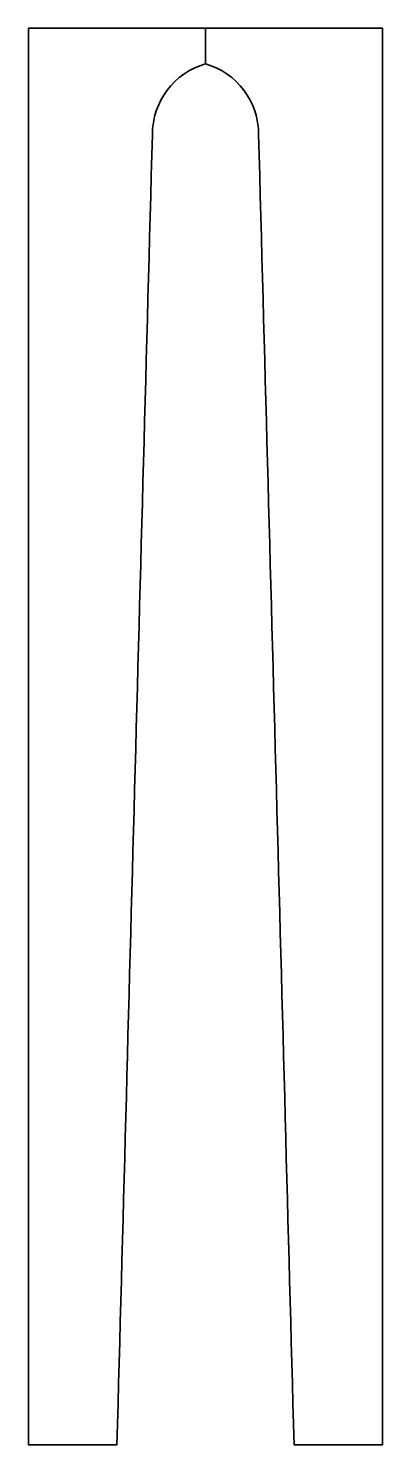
# Model space of a CAD drawing. Header units: inches. Extents: x 65 to 265, y -87 to 713.
import ezdxf

# ---------------------------------------------------------------- set-up
doc = ezdxf.new("R2010")
doc.units = ezdxf.units.IN
doc.header["$MEASUREMENT"] = 0
doc.layers.add('Default', color=7, linetype='Continuous')

msp = doc.modelspace()

# ---------------------------------------------------------------- linework, layer by layer
at = {"layer": 'Default', "color": 1, "lineweight": 35, "true_color": 0xfc0000}
for points in [[(64.85, 713.24), (98.18, 713.24), (131.51, 713.24), (164.85, 713.24), (164.85, 706.58), (164.85, 699.91), (164.85, 693.24), (147.07, 688.06), (134.85, 671.76), (134.85, 653.24), (128.18, 406.58), (121.51, 159.91), (114.85, -86.76), (98.18, -86.76), (81.51, -86.76), (64.85, -86.76), (64.85, 179.91), (64.85, 446.58), (64.85, 713.24)], [(64.85, 713.24), (98.18, 713.24), (131.51, 713.24), (164.85, 713.24), (164.85, 706.58), (164.85, 699.91), (164.85, 693.24), (147.07, 688.06), (134.85, 671.76), (134.85, 653.24), (128.18, 406.58), (121.51, 159.91), (114.85, -86.76), (98.18, -86.76), (81.51, -86.76), (64.85, -86.76), (64.85, 179.91), (64.85, 446.58), (64.85, 713.24)], [(264.85, 713.24), (231.51, 713.24), (198.18, 713.24), (164.85, 713.24), (164.85, 706.58), (164.85, 699.91), (164.85, 693.24), (182.62, 688.06), (194.85, 671.76), (194.85, 653.24), (201.51, 406.58), (208.18, 159.91), (214.85, -86.76), (231.51, -86.76), (248.18, -86.76), (264.85, -86.76), (264.85, 179.91), (264.85, 446.58), (264.85, 713.24)]]:
    msp.add_open_spline(points, degree=3, knots=[0, 0, 0, 0, 1, 1, 1, 2, 2, 2, 3, 3, 3, 4, 4, 4, 5, 5, 5, 6, 6, 6, 6], dxfattribs=at)

doc.saveas('drawing.dxf')
